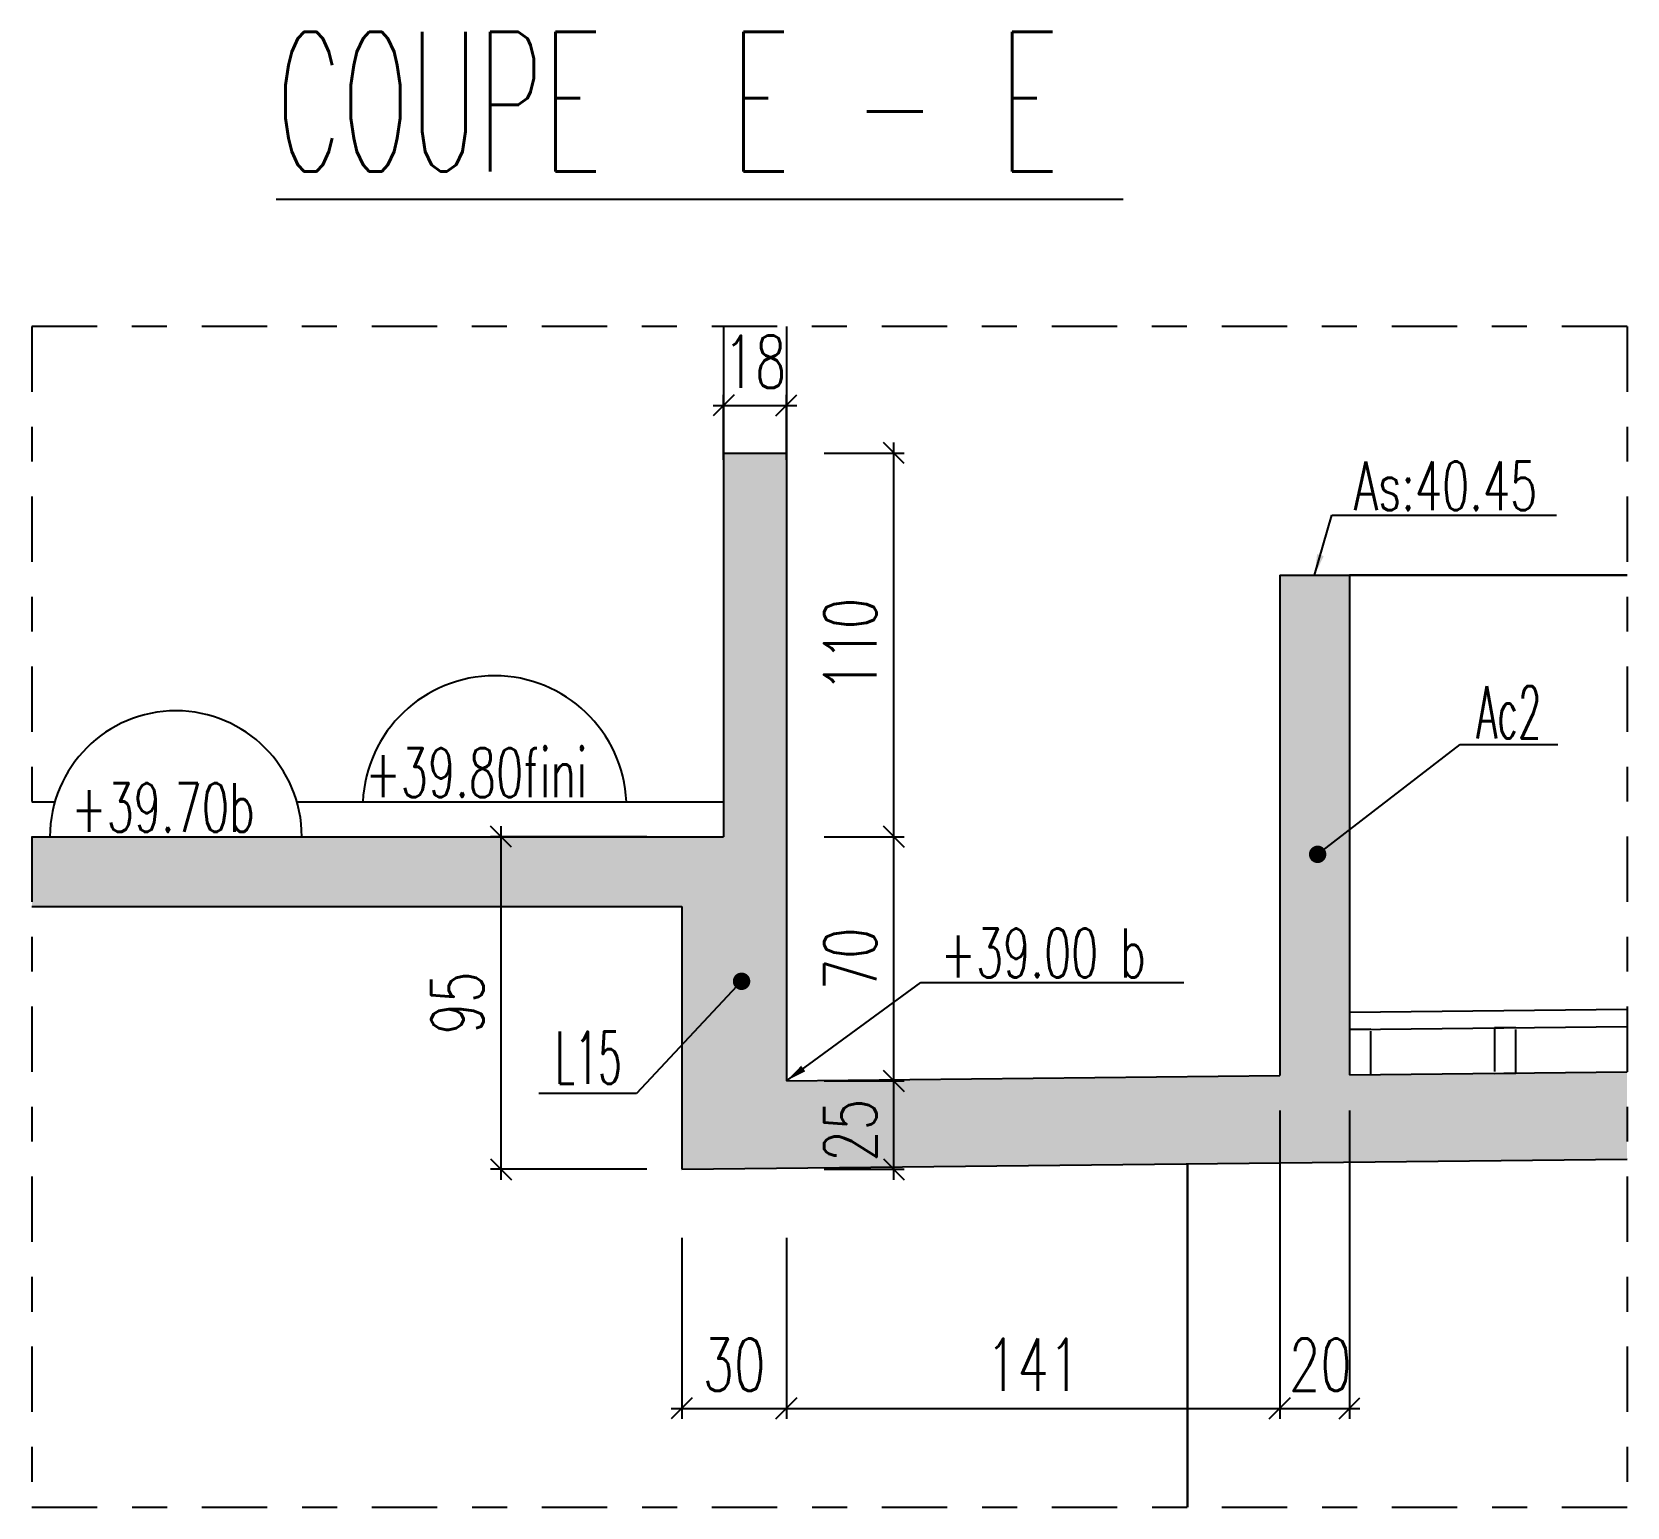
# Model space of a CAD drawing. Extents: x 308 to 787, y -199 to -146.
# Drawn here: x 377.508 to 382.082, y -189.085 to -184.856 of the extents above; entities that cross this region are included whole.
import ezdxf

# ---------------------------------------------------------------- set-up
doc = ezdxf.new("R2010")
doc.units = 0
doc.header["$LTSCALE"] = 0.5
doc.header["$MEASUREMENT"] = 0
doc.linetypes.add('AXES2', pattern=[1.125, 0.75, -0.125, 0.125, -0.125])
doc.linetypes.add('DISCONTINU2', pattern=[0.375, 0.25, -0.125])
doc.layers.get('DEFPOINTS').update_dxf_attribs({"linetype": 'CONTINUOUS'})
for name, color, linetype in [('AXES', 6, 'AXES2'), ('COTATION', 7, 'CONTINUOUS'), ('HABILLAGE', 7, 'CONTINUOUS'), ('MURS', 3, 'CONTINUOUS'), ('POCHAGE', 254, 'CONTINUOUS'), ('RDC', 7, 'DISCONTINU2'), ('REPERE-POUT', 4, 'CONTINUOUS'), ('REPERE-SEM', 4, 'CONTINUOUS')]:
    doc.layers.add(name, color=color, linetype=linetype)
doc.layers.add('STR - MACONNERIE', color=4, linetype='CONTINUOUS', lineweight=30)
doc.styles.add('ROMANS8', font='romans.shx', dxfattribs={"width": 0.7})
doc.styles.get("Standard").update_dxf_attribs({"font": 'txt.shx'})
doc.dimstyles.new('COT50 cm', dxfattribs={"dimtxt": 0.15, "dimasz": 0.06, "dimexe": 0.03, "dimexo": 0.1, "dimgap": 0.05, "dimtad": 1, "dimdec": 0, "dimlfac": 100, "dimzin": 0, "dimdsep": 46, "dimtxsty": 'ROMANS8', "dimblk1": 'OBLIQUE', "dimblk2": 'OBLIQUE', "dimsah": 1, "dimcen": 0.03, "dimdle": 0.03, "dimclrt": 1, "dimadec": 0, "dimazin": 0, "dimtfac": 1, "dimtdec": 0, "dimtmove": 0, "dimatfit": 3, "dimfxl": 0, "dimtolj": 1, "dimtzin": 0, "dimlwd": -1, "dimlwe": -1, "dimarcsym": 0})

# ---------------------------------------------------------------- blocks, each defined once
blk = doc.blocks.new('_Oblique')
at = {"layer": 'COTATION', "color": 0, "lineweight": -2}
blk.add_line((-0.5, -0.5), (0.5, 0.5), dxfattribs=at)
blk = doc.blocks.new('*D1250')
at = {"layer": 'COTATION', "color": 0, "transparency": 16777216}
for p, q in [((379.3715, -188.3134), (379.3715, -188.8322)), ((379.6715, -188.3134), (379.6715, -188.8322)), ((379.3415, -188.8022), (379.7015, -188.8022))]:
    blk.add_line(p, q, dxfattribs=at)
at = {"layer": 'DEFPOINTS', "color": 0, "transparency": 16777216}
for p in [(379.3715, -188.2134), (379.6715, -188.2134), (379.6715, -188.8022)]:
    blk.add_point(p, dxfattribs=at)
at = {"layer": 'COTATION', "color": 0, "transparency": 16777216, "xscale": 0.06, "yscale": 0.06, "zscale": 0.06, "rotation": 180}
blk.add_blockref('_Oblique', (379.3715, -188.8022), dxfattribs=at)
at = {"layer": 'COTATION', "color": 0, "transparency": 16777216, "xscale": 0.06, "yscale": 0.06, "zscale": 0.06}
blk.add_blockref('_Oblique', (379.6715, -188.8022), dxfattribs=at)
at = {"layer": 'COTATION', "color": 1, "transparency": 16777216, "insert": (379.5215, -188.6772), "char_height": 0.15, "attachment_point": 5, "style": 'ROMANS8'}
blk.add_mtext('\\A1;30', dxfattribs=at)
blk = doc.blocks.new('*D1251')
at = {"layer": 'COTATION', "color": 0, "transparency": 16777216}
for p, q in [((381.0864, -187.9483), (381.0864, -188.8322)), ((379.6715, -188.3134), (379.6715, -188.8322)), ((379.6415, -188.8022), (381.1164, -188.8022))]:
    blk.add_line(p, q, dxfattribs=at)
at = {"layer": 'DEFPOINTS', "color": 0, "transparency": 16777216}
for p in [(381.0864, -187.8483), (379.6715, -188.2134), (381.0864, -188.8022)]:
    blk.add_point(p, dxfattribs=at)
at = {"layer": 'COTATION', "color": 0, "transparency": 16777216, "xscale": 0.06, "yscale": 0.06, "zscale": 0.06, "rotation": 180}
blk.add_blockref('_Oblique', (379.6715, -188.8022), dxfattribs=at)
at = {"layer": 'COTATION', "color": 0, "transparency": 16777216, "xscale": 0.06, "yscale": 0.06, "zscale": 0.06}
blk.add_blockref('_Oblique', (381.0864, -188.8022), dxfattribs=at)
at = {"layer": 'COTATION', "color": 1, "transparency": 16777216, "insert": (380.379, -188.6772), "char_height": 0.15, "attachment_point": 5, "style": 'ROMANS8'}
blk.add_mtext('\\A1;141', dxfattribs=at)
blk = doc.blocks.new('*D1252')
at = {"layer": 'COTATION', "color": 0, "transparency": 16777216}
for p, q in [((381.0864, -187.9483), (381.0864, -188.8322)), ((381.2864, -187.9483), (381.2864, -188.8322)), ((381.0564, -188.8022), (381.3164, -188.8022))]:
    blk.add_line(p, q, dxfattribs=at)
at = {"layer": 'DEFPOINTS', "color": 0, "transparency": 16777216}
for p in [(381.0864, -187.8483), (381.2864, -187.8483), (381.2864, -188.8022)]:
    blk.add_point(p, dxfattribs=at)
at = {"layer": 'COTATION', "color": 0, "transparency": 16777216, "xscale": 0.06, "yscale": 0.06, "zscale": 0.06, "rotation": 180}
blk.add_blockref('_Oblique', (381.0864, -188.8022), dxfattribs=at)
at = {"layer": 'COTATION', "color": 0, "transparency": 16777216, "xscale": 0.06, "yscale": 0.06, "zscale": 0.06}
blk.add_blockref('_Oblique', (381.2864, -188.8022), dxfattribs=at)
at = {"layer": 'COTATION', "color": 1, "transparency": 16777216, "insert": (381.2027, -188.6772), "char_height": 0.15, "attachment_point": 5, "style": 'ROMANS8'}
blk.add_mtext('\\A1;20', dxfattribs=at)
blk = doc.blocks.new('*D1258')
at = {"layer": 'COTATION', "color": 0, "transparency": 16777216}
for p, q in [((379.7797, -187.8634), (380.0097, -187.8634)), ((379.9797, -188.1466), (379.9797, -187.8334)), ((379.7797, -188.1166), (380.0097, -188.1166))]:
    blk.add_line(p, q, dxfattribs=at)
at = {"layer": 'DEFPOINTS', "color": 0, "transparency": 16777216}
for p in [(379.6715, -187.8634), (379.9797, -187.8634), (379.3715, -188.1166)]:
    blk.add_point(p, dxfattribs=at)
at = {"layer": 'COTATION', "color": 0, "transparency": 16777216, "xscale": 0.06, "yscale": 0.06, "zscale": 0.06}
for p, rotation in [((379.9797, -187.8634), 90), ((379.9797, -188.1166), 270)]:
    blk.add_blockref('_Oblique', p, dxfattribs=dict(at, rotation=rotation))
at = {"layer": 'COTATION', "color": 1, "transparency": 16777216, "insert": (379.8547, -188.005), "char_height": 0.15, "attachment_point": 5, "rotation": 90, "style": 'ROMANS8'}
blk.add_mtext('\\A1;25', dxfattribs=at)
blk = doc.blocks.new('*D1253')
at = {"layer": 'COTATION', "color": 0, "transparency": 16777216}
for p, q in [((379.9797, -187.8934), (379.9797, -187.1334)), ((379.7797, -187.1634), (380.0097, -187.1634)), ((379.7797, -187.8634), (380.0097, -187.8634))]:
    blk.add_line(p, q, dxfattribs=at)
at = {"layer": 'DEFPOINTS', "color": 0, "transparency": 16777216}
for p in [(379.4915, -187.1634), (379.9797, -187.1634), (379.6715, -187.8634)]:
    blk.add_point(p, dxfattribs=at)
at = {"layer": 'COTATION', "color": 0, "transparency": 16777216, "xscale": 0.06, "yscale": 0.06, "zscale": 0.06}
for p, rotation in [((379.9797, -187.1634), 90), ((379.9797, -187.8634), 270)]:
    blk.add_blockref('_Oblique', p, dxfattribs=dict(at, rotation=rotation))
at = {"layer": 'COTATION', "color": 1, "transparency": 16777216, "insert": (379.8547, -187.5134), "char_height": 0.15, "attachment_point": 5, "rotation": 90, "style": 'ROMANS8'}
blk.add_mtext('\\A1;70', dxfattribs=at)
blk = doc.blocks.new('*D1254')
at = {"layer": 'COTATION', "color": 0, "transparency": 16777216}
for p, q in [((379.9797, -187.1934), (379.9797, -186.0334)), ((379.7797, -186.0634), (380.0097, -186.0634)), ((379.7797, -187.1634), (380.0097, -187.1634))]:
    blk.add_line(p, q, dxfattribs=at)
at = {"layer": 'DEFPOINTS', "color": 0, "transparency": 16777216}
for p in [(379.6715, -186.0634), (379.9797, -186.0634), (379.4915, -187.1634)]:
    blk.add_point(p, dxfattribs=at)
at = {"layer": 'COTATION', "color": 0, "transparency": 16777216, "xscale": 0.06, "yscale": 0.06, "zscale": 0.06}
for p, rotation in [((379.9797, -186.0634), 90), ((379.9797, -187.1634), 270)]:
    blk.add_blockref('_Oblique', p, dxfattribs=dict(at, rotation=rotation))
at = {"layer": 'COTATION', "color": 1, "transparency": 16777216, "insert": (379.8547, -186.6134), "char_height": 0.15, "attachment_point": 5, "rotation": 90, "style": 'ROMANS8'}
blk.add_mtext('\\A1;110', dxfattribs=at)
blk = doc.blocks.new('*D1257')
at = {"layer": 'COTATION', "color": 0, "transparency": 16777216}
for p, q in [((379.4915, -186.0822), (379.4915, -185.8966)), ((379.6715, -186.0822), (379.6715, -185.8966)), ((379.4615, -185.9266), (379.7015, -185.9266))]:
    blk.add_line(p, q, dxfattribs=at)
at = {"layer": 'DEFPOINTS', "color": 0, "transparency": 16777216}
for p in [(379.6715, -185.9266), (379.4915, -186.1822), (379.6715, -186.1822)]:
    blk.add_point(p, dxfattribs=at)
at = {"layer": 'COTATION', "color": 0, "transparency": 16777216, "xscale": 0.06, "yscale": 0.06, "zscale": 0.06, "rotation": 180}
blk.add_blockref('_Oblique', (379.4915, -185.9266), dxfattribs=at)
at = {"layer": 'COTATION', "color": 0, "transparency": 16777216, "xscale": 0.06, "yscale": 0.06, "zscale": 0.06}
blk.add_blockref('_Oblique', (379.6715, -185.9266), dxfattribs=at)
at = {"layer": 'COTATION', "color": 1, "transparency": 16777216, "insert": (379.5815, -185.8016), "char_height": 0.15, "attachment_point": 5, "style": 'ROMANS8'}
blk.add_mtext('\\A1;18', dxfattribs=at)
blk = doc.blocks.new('*D1259')
at = {"layer": 'COTATION', "color": 0, "transparency": 16777216}
for p, q in [((378.8533, -188.1466), (378.8533, -187.1334)), ((379.2715, -187.1634), (378.8233, -187.1634)), ((379.2715, -188.1166), (378.8233, -188.1166))]:
    blk.add_line(p, q, dxfattribs=at)
at = {"layer": 'DEFPOINTS', "color": 0, "transparency": 16777216}
for p in [(378.8533, -187.1634), (379.3715, -187.1634), (379.3715, -188.1166)]:
    blk.add_point(p, dxfattribs=at)
at = {"layer": 'COTATION', "color": 0, "transparency": 16777216, "xscale": 0.06, "yscale": 0.06, "zscale": 0.06}
for p, rotation in [((378.8533, -187.1634), 90), ((378.8533, -188.1166), 270)]:
    blk.add_blockref('_Oblique', p, dxfattribs=dict(at, rotation=rotation))
at = {"layer": 'COTATION', "color": 1, "transparency": 16777216, "insert": (378.7283, -187.64), "char_height": 0.15, "attachment_point": 5, "rotation": 90, "style": 'ROMANS8'}
blk.add_mtext('\\A1;95', dxfattribs=at)

msp = doc.modelspace()

# ---------------------------------------------------------------- hatches: boundary and pattern name
at = {"layer": 'POCHAGE'}
msp.add_hatch(color=256, dxfattribs=at).paths.add_polyline_path([(382.0824, -188.0877), (382.0824, -187.8377), (381.7635, -187.8411), (381.7635, -187.8411), (381.7025, -187.8417), (381.3474, -187.8455), (381.3474, -187.8455), (381.2864, -187.8462), (381.2864, -187.7162), (381.2864, -186.4134), (381.0864, -186.4134), (381.0864, -187.8483), (379.6715, -187.8634), (379.6715, -186.0634), (379.4915, -186.0634), (379.4915, -187.1634), (377.5081, -187.1634), (377.5081, -187.3634), (379.3715, -187.3634), (379.3715, -188.1166)])

# ---------------------------------------------------------------- linework, layer by layer
at = {"layer": 'AXES', "color": 6, "ltscale": 0.5}
for p, q in [((382.0824, -185.7001), (377.5081, -185.7001)), ((377.5081, -185.7001), (377.5081, -189.0853)), ((382.0824, -185.7001), (382.0824, -189.0853)), ((377.5081, -189.0853), (382.0824, -189.0853))]:
    msp.add_line(p, q, dxfattribs=at)
at = {"layer": 'COTATION'}
for p, q in [((379.4915, -185.7001), (379.4915, -186.0634)), ((379.6715, -185.7001), (379.6715, -186.0634))]:
    msp.add_line(p, q, dxfattribs=at)
for centre, radius, start, end in [((378.835, -187.0802), 0.3783, 2.5501, 177.4499), ((377.921, -187.1634), 0.3611, 0, 180)]:
    msp.add_arc(centre, radius, start, end, dxfattribs=at)
at = {"layer": 'HABILLAGE', "ltscale": 2}
for p, q in [((377.5081, -187.0634), (377.574, -187.0634)), ((378.268, -187.0634), (379.4915, -187.0634))]:
    msp.add_line(p, q, dxfattribs=at)
at = {"layer": 'MURS'}
for p, q in [((379.4915, -186.0634), (379.4915, -187.1634)), ((379.4915, -186.0634), (379.6715, -186.0634)), ((379.6715, -186.0634), (379.6715, -187.8634)), ((381.0864, -186.4134), (381.2864, -186.4134)), ((381.0864, -186.4134), (381.0864, -187.8483)), ((381.2864, -186.4134), (381.2864, -187.8462)), ((377.5081, -187.1634), (379.4915, -187.1634)), ((377.5081, -187.3634), (379.3715, -187.3634)), ((379.3715, -187.3634), (379.3715, -188.1166)), ((379.6715, -187.8634), (381.0864, -187.8483)), ((381.2864, -187.8462), (382.0824, -187.8377)), ((379.3715, -188.1166), (382.0824, -188.0877))]:
    msp.add_line(p, q, dxfattribs=at)
at = {"layer": 'RDC', "linetype": 'ByBlock'}
for p, q in [((381.2864, -187.6662), (382.0824, -187.6577)), ((381.2864, -187.7162), (382.0824, -187.7077))]:
    msp.add_line(p, q, dxfattribs=at)
at = {"layer": 'RDC'}
for points in [[(381.2864, -187.8462), (381.3474, -187.8455), (381.3474, -187.7155), (381.2864, -187.7162)], [(381.7025, -187.8417), (381.7635, -187.8411), (381.7635, -187.7111), (381.7025, -187.7117)]]:
    msp.add_lwpolyline(points, close=True, dxfattribs=at)
at = {"layer": 'STR - MACONNERIE', "color": 8}
for p, q in [((381.2864, -186.4134), (382.0824, -186.4134)), ((380.8215, -188.1011), (380.8215, -189.0853))]:
    msp.add_line(p, q, dxfattribs=at)

# ---------------------------------------------------------------- texts
at = {"layer": 'HABILLAGE', "color": 1, "style": 'ROMANS8', "width": 0.65}
for s, p in [('As:40.45', (381.2984, -186.2274)), ('+39.80fini', (378.4647, -187.0494)), ('+39.70b ', (377.6211, -187.1494)), ('+39.00 b', (380.1139, -187.5668))]:
    msp.add_text(s, height=0.14, dxfattribs=at).set_placement(p)
at = {"layer": 'REPERE-POUT', "width": 0.519}
for s, p in [('Ac2', (381.6499, -186.8816)), ('L15', (379.0086, -187.872))]:
    msp.add_text(s, height=0.15, dxfattribs=at).set_placement(p)
at = {"layer": 'REPERE-SEM', "color": 4, "width": 0.519}
msp.add_text(' %%UCOUPE  E - E ', height=0.4, dxfattribs=at).set_placement((378.0236, -185.2557))

# ---------------------------------------------------------------- dimensions: what is measured, and where the dimension line sits
at = {"layer": 'COTATION'}
for base, p1, p2, override, picture, middle in [((379.6715, -185.9266), (379.4915, -186.1822), (379.6715, -186.1822), {"dimtmove": 1, "dimfxl": 0.2}, '*D1257', (379.5815, -185.9266)), ((381.2864, -188.8022), (381.0864, -187.8483), (381.2864, -187.8483), {"dimtmove": 1}, '*D1252', (381.2027, -188.8022))]:
    dim = msp.add_linear_dim(base=base, p1=p1, p2=p2, dimstyle='COT50 cm', override=override, dxfattribs=at)
    dim.commit()
    dim.dimension.update_dxf_attribs({"geometry": picture, "text_midpoint": middle, "dimtype": 160})
for base, p1, p2, override, picture, middle in [((379.9797, -186.0634), (379.4915, -187.1634), (379.6715, -186.0634), {"dimtmove": 1, "dimfxl": 0.2}, '*D1254', (379.8547, -186.6134)), ((378.8533, -187.1634), (379.3715, -188.1166), (379.3715, -187.1634), {"dimtmove": 1}, '*D1259', (378.7283, -187.64)), ((379.9797, -187.1634), (379.6715, -187.8634), (379.4915, -187.1634), {"dimtmove": 1, "dimfxl": 0.2}, '*D1253', (379.8547, -187.5134))]:
    dim = msp.add_linear_dim(base=base, p1=p1, p2=p2, angle=90, dimstyle='COT50 cm', override=override, dxfattribs=at)
    dim.commit()
    dim.dimension.update_dxf_attribs({"geometry": picture, "text_midpoint": middle})
dim = msp.add_linear_dim(base=(379.9797, -187.8634), p1=(379.3715, -188.1166), p2=(379.6715, -187.8634), angle=90, dimstyle='COT50 cm', override={"dimfxl": 0.2}, dxfattribs=at)
dim.commit()
dim.dimension.update_dxf_attribs({"geometry": '*D1258', "text_midpoint": (379.9797, -188.005), "dimtype": 160})
for base, p1, p2, picture, middle in [((381.0864, -188.8022), (379.6715, -188.2134), (381.0864, -187.8483), '*D1251', (380.379, -188.6772)), ((379.6715, -188.8022), (379.3715, -188.2134), (379.6715, -188.2134), '*D1250', (379.5215, -188.6772))]:
    dim = msp.add_linear_dim(base=base, p1=p1, p2=p2, dimstyle='COT50 cm', override={"dimtmove": 1}, dxfattribs=at)
    dim.commit()
    dim.dimension.update_dxf_attribs({"geometry": picture, "text_midpoint": middle})

# ---------------------------------------------------------------- leaders
at = {"layer": 'MURS', "color": 1}
for points, override in [([(381.1864, -186.4134), (381.2359, -186.2415), (381.8797, -186.2415)], {"dimgap": 0.05, "dimtad": 0, "dimfxl": 10, "dimfxlon": 1}), ([(381.195, -187.2138), (381.6036, -186.8993), (381.8841, -186.8993)], {"dimasz": 0.2, "dimtad": 0, "dimldrblk": 'DOTSMALL', "dimfxl": 10}), ([(379.5431, -187.5778), (379.2421, -187.8994), (378.9617, -187.8994)], {"dimasz": 0.2, "dimtad": 0, "dimldrblk": 'DOTSMALL', "dimfxl": 10}), ([(379.6715, -187.8634), (380.0571, -187.5809), (380.8111, -187.5809)], {"dimgap": 0.05, "dimtad": 0, "dimfxl": 10, "dimfxlon": 1})]:
    msp.add_leader(points, dimstyle='COT50 cm', override=override, dxfattribs=at)

doc.saveas('drawing.dxf')
